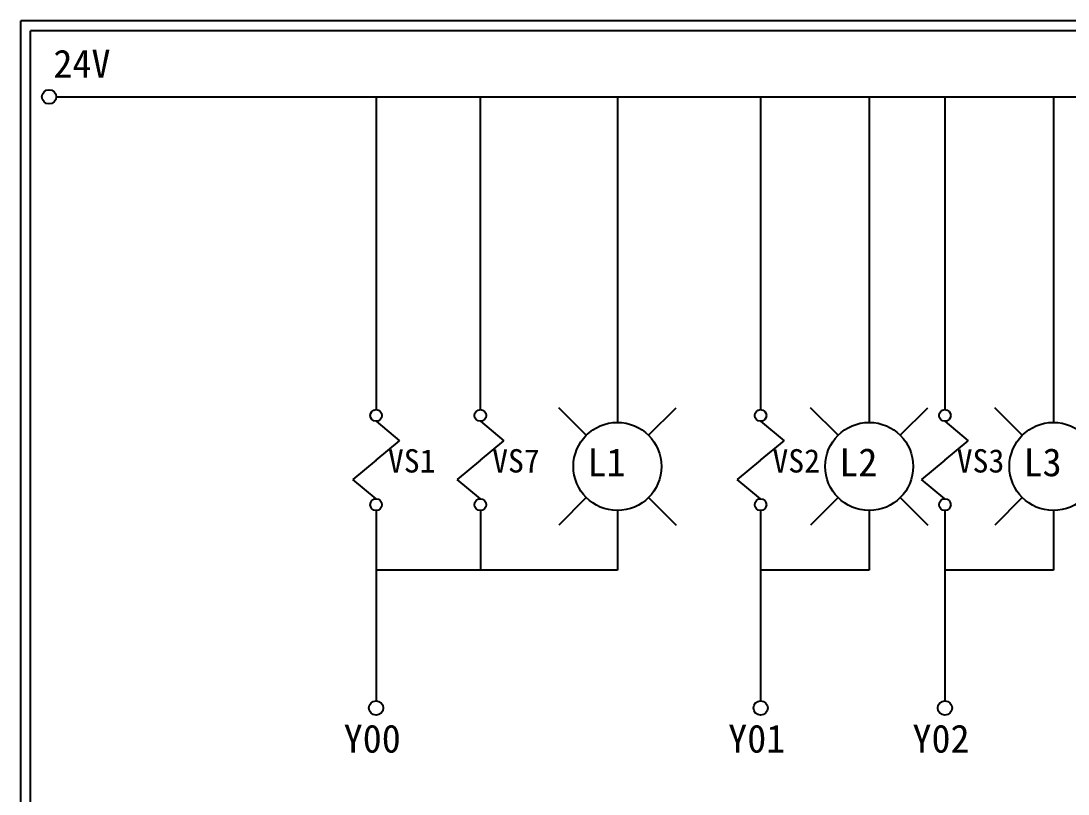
# Model space of a CAD drawing. Extents: x 926 to 1213, y 3 to 207.
# Drawn here: x 925.7 to 1060.4, y 107.6 to 207 of the extents above; entities that cross this region are included whole.
import ezdxf

# ---------------------------------------------------------------- set-up
doc = ezdxf.new("R2010")
doc.units = 0
doc.layers.add('圖框層', color=7, linetype='CONTINUOUS')
doc.layers.add('標尺寸層', color=3, linetype='CONTINUOUS')
doc.styles.add('STSL', font='KAIU.TTF')

msp = doc.modelspace()

# ---------------------------------------------------------------- linework, layer by layer
at = {"layer": '圖框層', "color": 7}
for p, q in [((1212.74, 206.97), (925.74, 206.97)), ((925.74, 3), (925.74, 206.97)), ((1211.49, 205.72), (926.99, 205.72)), ((926.99, 4.25), (926.99, 205.72))]:
    msp.add_line(p, q, dxfattribs=at)
at = {"layer": '標尺寸層', "color": 7}
for p, q in [((930.28, 197.22), (1207.88, 197.22)), ((971.4, 197.22), (971.4, 157.03)), ((1002.42, 197.22), (1002.42, 155.39)), ((1020.83, 197.22), (1020.83, 157.03)), ((1034.79, 197.22), (1034.79, 155.39)), ((1044.52, 197.22), (1044.52, 157.03)), ((1058.47, 197.22), (1058.47, 155.39)), ((998.41, 153.73), (994.88, 157.27)), ((1006.42, 153.73), (1009.96, 157.27)), ((1030.78, 153.73), (1027.25, 157.27)), ((1038.79, 153.73), (1042.33, 157.27)), ((1054.47, 153.73), (1050.93, 157.27)), ((971.4, 155.53), (974.41, 153.04)), ((984.8, 155.53), (987.8, 153.04)), ((1020.83, 155.53), (1023.84, 153.04)), ((1044.52, 155.53), (1047.52, 153.04)), ((971.4, 150.55), (974.41, 153.04)), ((984.8, 150.55), (987.8, 153.04)), ((1020.83, 150.55), (1023.84, 153.04)), ((1044.52, 150.55), (1047.52, 153.04)), ((971.4, 150.55), (968.4, 148.06)), ((984.8, 150.55), (981.8, 148.06)), ((1020.83, 150.55), (1017.83, 148.06)), ((1044.52, 150.55), (1041.51, 148.06)), ((971.4, 145.57), (968.4, 148.06)), ((984.8, 145.57), (981.8, 148.06)), ((1020.83, 145.57), (1017.83, 148.06)), ((1044.52, 145.57), (1041.51, 148.06)), ((998.41, 145.73), (994.88, 142.19)), ((1006.42, 145.73), (1009.96, 142.19)), ((1030.78, 145.73), (1027.25, 142.19)), ((1038.79, 145.73), (1042.33, 142.19)), ((1054.47, 145.73), (1050.93, 142.19)), ((971.4, 144.07), (971.4, 119.62)), ((1002.42, 144.07), (1002.42, 136.39)), ((1020.83, 144.07), (1020.83, 119.62)), ((1034.79, 144.07), (1034.79, 136.39)), ((1044.52, 144.07), (1044.52, 119.62)), ((1058.47, 144.07), (1058.47, 136.39)), ((1002.42, 136.39), (988.46, 136.39)), ((1034.79, 136.39), (1020.83, 136.39)), ((1058.47, 136.39), (1044.52, 136.39))]:
    msp.add_line(p, q, dxfattribs=at)
at = {"layer": '標尺寸層'}
for p, q in [((984.8, 157.03), (984.8, 197.22)), ((984.8, 144.07), (984.8, 136.39)), ((995.54, 136.39), (971.4, 136.39))]:
    msp.add_line(p, q, dxfattribs=at)
at = {"layer": '標尺寸層', "color": 7}
for centre, radius in [((929.36, 197.22), 0.92), ((971.4, 156.28), 0.751), ((984.8, 156.28), 0.751), ((1020.83, 156.28), 0.751), ((1044.52, 156.28), 0.751), ((1002.42, 149.73), 5.66), ((1034.79, 149.73), 5.66), ((1058.47, 149.73), 5.66), ((971.4, 144.82), 0.751), ((984.8, 144.82), 0.751), ((1020.83, 144.82), 0.751), ((1044.52, 144.82), 0.751), ((971.4, 118.7), 0.92), ((1020.83, 118.7), 0.92), ((1044.52, 118.7), 0.92)]:
    msp.add_circle(centre, radius, dxfattribs=at)

# ---------------------------------------------------------------- texts
at = {"layer": '圖框層', "color": 4, "style": 'STSL'}
for s, height, p in [('24V', 3.6, (929.91, 199.68)), ('VS1', 3, (972.92, 148.95)), ('VS7', 3, (986.32, 148.95)), ('L1', 3.6, (998.57, 148.47)), ('VS2', 3, (1022.35, 148.95)), ('L2', 3.6, (1030.94, 148.47)), ('VS3', 3, (1046.04, 148.95)), ('L3', 3.6, (1054.63, 148.47)), ('Y00', 3.6, (967.23, 112.96)), ('Y01', 3.6, (1016.66, 112.96)), ('Y02', 3.6, (1040.35, 112.96))]:
    msp.add_text(s, height=height, dxfattribs=at).set_placement(p)

doc.saveas('drawing.dxf')
